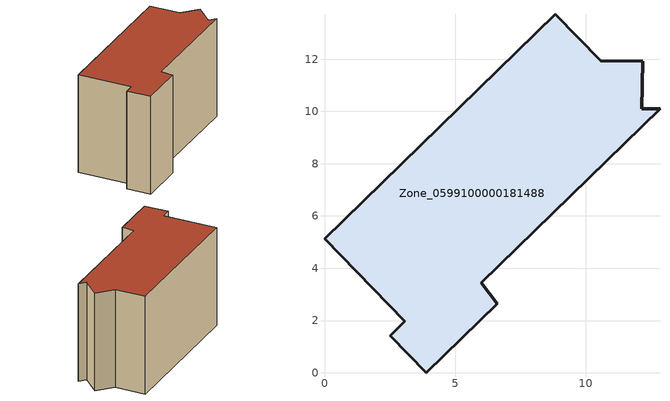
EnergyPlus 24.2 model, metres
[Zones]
Zone_0599100000181488
 floor ground (C_G): 6.01,3.44 6.61,2.65 3.89,0 2.51,1.41 3.08,1.97 0,5.13 8.83,13.72 10.57,11.93 12.18,11.92 12.15,10.1 12.84,10.1 z0
 wall outside (C_F): 12.15,10.1 12.18,11.92 10.57,11.93 8.83,13.72 0,5.13 3.08,1.97 2.51,1.41 3.89,0 6.61,2.65 6.01,3.44 12.84,10.1 12.15,10.1 z0:8.24
 roof outside (C_R): 6.01,3.44 12.84,10.1 12.15,10.1 12.18,11.92 10.57,11.93 8.83,13.72 0,5.13 3.08,1.97 2.51,1.41 3.89,0 6.61,2.65 z8.24
[BUILDING]
Pand.0599100000181488: North Axis=0; Terrain=City; Loads Convergence Tolerance Value=0.04; Temperature Convergence Tolerance Value=0.4; Solar Distribution=FullExterior; Maximum Number of Warmup Days=25; Minimum Number of Warmup Days=1
[Site:Location]
Rotterdam.The.Hague.AP_ZH_NLD Design_Conditions: Latitude=51.96; Longitude=4.45; Time Zone=1; Elevation=-4.5
[SITE:GROUNDTEMPERATURE:BUILDINGSURFACE]
18, 18, 18, 18, 18, 18, 18, 18, 18, 18, 18, 18
[MATERIAL] Thermal Absorptance=0.9; Solar Absorptance=0.7; Visible Absorptance=0.7
Name | Roughness | Thickness | Conductivity | Density | Specific Heat
G.TI.1975-1991 | MediumSmooth | 0.15 | 0.288461 | 540 | 1210
F.TI.1975-1991 | Rough | 0.3 | 0.230769 | 1920 | 840
R.TI.1975-1991 | MediumRough | 0.2 | 0.153846 | 1500 | 1000
[CONSTRUCTION]
C_G: G.TI.1975-1991
C_F: F.TI.1975-1991
C_R: R.TI.1975-1991
[ZONE]
Zone_0599100000181488: Type=1; Multiplier=1; Ceiling Height=Autocalculate; Volume=Autocalculate; Floor Area=autocalculate; Part of Total Floor Area=Yes
[ZONEINFILTRATION:DESIGNFLOWRATE]
Infil_Zone_0599100000181488: Zone or ZoneList or Space or SpaceList=Zone_0599100000181488; Schedule=AlwaysOn; Design Flow Rate Calculation Method=Flow/Area; Flow Rate per Floor Area=0.003; Constant Term Coefficient=1; Temperature Term Coefficient=0; Velocity Term Coefficient=0; Velocity Squared Term Coefficient=0
[HVACTEMPLATE:ZONE:IDEALLOADSAIRSYSTEM]
Zone_0599100000181488: Maximum Heating Supply Air Temperature=50; Minimum Cooling Supply Air Temperature=13; Maximum Heating Supply Air Humidity Ratio=0.0156; Minimum Cooling Supply Air Humidity Ratio=0.0077; Heating Limit=NoLimit; Cooling Limit=NoLimit; Dehumidification Control Type=ConstantSensibleHeatRatio; Cooling Sensible Heat Ratio=0.7; Dehumidification Setpoint=60; Humidification Control Type=None; Humidification Setpoint=30; Outdoor Air Method=None; Outdoor Air Flow Rate per Person=0.00944; Outdoor Air Flow Rate per Zone Floor Area=0; Outdoor Air Flow Rate per Zone=0; Demand Controlled Ventilation Type=None; Outdoor Air Economizer Type=NoEconomizer; Heat Recovery Type=None; Sensible Heat Recovery Effectiveness=0.7; Latent Heat Recovery Effectiveness=0.65
[ZONECONTROL:THERMOSTAT]
ThermostatControl_Zone_0599100000181488: Zone or ZoneList=Zone_0599100000181488; Control Type Schedule=DualSetpointControlType; Control 1=Thermostat_Zone_0599100000181488; Temperature Difference Between Cutout And Setpoint=0
[THERMOSTATSETPOINT:DUALSETPOINT]
Thermostat_Zone_0599100000181488: Heating Setpoint Temperature Schedule=HeatingSetpoint_Zone_0599100000181488; Cooling Setpoint Temperature Schedule=CoolingSetpoint_Zone_0599100000181488
[SCHEDULE:COMPACT]
HeatingSetpoint_Zone_0599100000181488: Through: 12/31, For: AllDays, Until: 24:00, 21
CoolingSetpoint_Zone_0599100000181488: Through: 12/31, For: AllDays, Until: 24:00, 24
DualSetpointControlType: Through: 12/31, For: AllDays, Until: 24:00, 4
AlwaysOn: Through: 12/31, For: AllDays, Until: 24:00, 1
